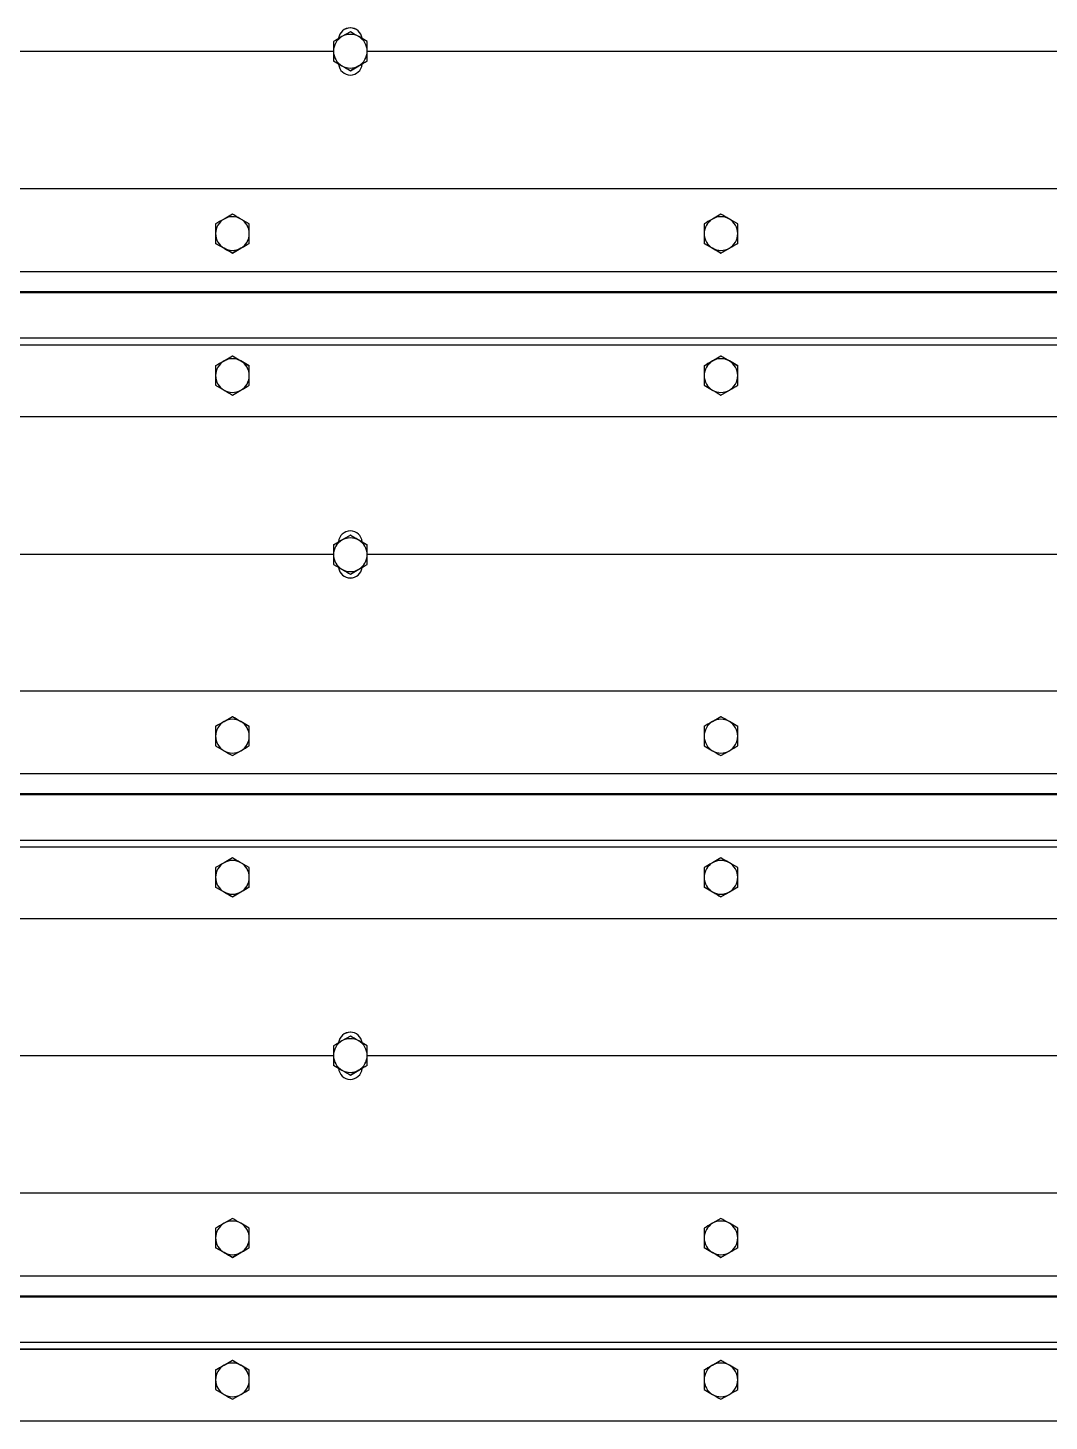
# Model space of a CAD drawing. Header units: millimetres. Extents: x -361 to 14022, y -1822 to 1455.
# Drawn here: x 3781.78 to 3807.04, y 854.44 to 888.89 of the extents above; entities that cross this region are included whole.
import ezdxf

# ---------------------------------------------------------------- set-up
doc = ezdxf.new("R2010")
doc.units = ezdxf.units.MM

msp = doc.modelspace()

# ---------------------------------------------------------------- linework, layer by layer
at = {"color": 7, "linetype": 'Continuous', "lineweight": 25}
for p, q in [((3789.757188, 888.794225), (3789.548854, 888.674334)), ((3790.173854, 888.553675), (3789.965521, 888.674334)), ((3789.340521, 888.309561), (3767.673854, 888.309561)), ((3811.840521, 888.309561), (3790.173854, 888.309561)), ((3789.340521, 888.072576), (3789.548854, 887.952685)), ((3789.548854, 887.949355), (3789.340521, 888.069629)), ((3789.757188, 887.82908), (3789.548854, 887.949355)), ((3789.757188, 887.832026), (3789.965521, 887.952685)), ((3789.965521, 887.949355), (3789.757188, 887.82908)), ((3789.757188, 887.82908), (3789.757188, 887.832026)), ((3790.173854, 888.069629), (3789.965521, 887.949355)), ((3884.757188, 884.908311), (3761.423854, 884.908311)), ((3786.840521, 884.284582), (3786.632188, 884.16469)), ((3787.257188, 884.044032), (3787.048854, 884.16469)), ((3798.923854, 884.284582), (3798.715521, 884.16469)), ((3799.340521, 884.044032), (3799.132188, 884.16469)), ((3786.423854, 883.562932), (3786.632188, 883.443041)), ((3786.632188, 883.440033), (3786.423854, 883.560308)), ((3786.840521, 883.319758), (3786.632188, 883.440033)), ((3786.840521, 883.322382), (3787.048854, 883.443041)), ((3787.048854, 883.440033), (3786.840521, 883.319758)), ((3787.257188, 883.560308), (3787.048854, 883.440033)), ((3798.507188, 883.562932), (3798.715521, 883.443041)), ((3798.715521, 883.440033), (3798.507188, 883.560308)), ((3798.923854, 883.319758), (3798.715521, 883.440033)), ((3798.923854, 883.322382), (3799.132188, 883.443041)), ((3799.132188, 883.440033), (3798.923854, 883.319758)), ((3799.340521, 883.560308), (3799.132188, 883.440033)), ((3786.840521, 883.319758), (3786.840521, 883.322382)), ((3798.923854, 883.319758), (3798.923854, 883.322382)), ((3884.757188, 882.861482), (3761.423854, 882.861482)), ((3884.757188, 882.361627), (3761.423854, 882.361627)), ((3884.757188, 882.338157), (3761.423854, 882.338157)), ((3884.757188, 881.215491), (3761.423854, 881.215491)), ((3884.757188, 881.04884), (3761.423854, 881.04884)), ((3884.757188, 881.047697), (3761.423854, 881.047697)), ((3786.423854, 880.537736), (3786.632188, 880.658006)), ((3786.632188, 880.658006), (3786.840521, 880.778276)), ((3786.840521, 880.774787), (3786.632188, 880.654006)), ((3786.840521, 880.778276), (3786.840521, 880.774787)), ((3786.840521, 880.778276), (3787.048854, 880.658006)), ((3787.048854, 880.658006), (3787.257188, 880.537736)), ((3787.257188, 880.534247), (3787.048854, 880.654006)), ((3798.507188, 880.537736), (3798.715521, 880.658006)), ((3798.715521, 880.658006), (3798.923854, 880.778276)), ((3798.923854, 880.774787), (3798.715521, 880.654006)), ((3798.923854, 880.778276), (3798.923854, 880.774787)), ((3798.923854, 880.778276), (3799.132188, 880.658006)), ((3799.132188, 880.658006), (3799.340521, 880.537736)), ((3799.340521, 880.534247), (3799.132188, 880.654006)), ((3786.423854, 880.053167), (3786.632188, 879.932386)), ((3786.840521, 879.812627), (3787.048854, 879.932386)), ((3798.507188, 880.053167), (3798.715521, 879.932386)), ((3798.923854, 879.812627), (3799.132188, 879.932386)), ((3884.757188, 879.273255), (3761.423854, 879.273255)), ((3789.340521, 876.10877), (3789.548854, 876.22904)), ((3789.548854, 876.22904), (3789.757188, 876.34931)), ((3789.757188, 876.345392), (3789.548854, 876.224612)), ((3789.757188, 876.34931), (3789.757188, 876.345392)), ((3789.757188, 876.34931), (3789.965521, 876.22904)), ((3789.965521, 876.22904), (3790.173854, 876.10877)), ((3790.173854, 876.104852), (3789.965521, 876.224612)), ((3789.340521, 875.869053), (3767.673854, 875.869053)), ((3811.840521, 875.869053), (3790.173854, 875.869053)), ((3789.340521, 875.623772), (3789.548854, 875.502992)), ((3789.757188, 875.383232), (3789.965521, 875.502992)), ((3884.757188, 872.489778), (3761.423854, 872.489778)), ((3786.423854, 871.621908), (3786.632188, 871.742178)), ((3786.632188, 871.742178), (3786.840521, 871.862448)), ((3786.840521, 871.858959), (3786.632188, 871.738178)), ((3786.840521, 871.862448), (3786.840521, 871.858959)), ((3786.840521, 871.862448), (3787.048854, 871.742178)), ((3787.048854, 871.742178), (3787.257188, 871.621908)), ((3787.257188, 871.618419), (3787.048854, 871.738178)), ((3798.507188, 871.621908), (3798.715521, 871.742178)), ((3798.715521, 871.742178), (3798.923854, 871.862448)), ((3798.923854, 871.858959), (3798.715521, 871.738178)), ((3798.923854, 871.862448), (3798.923854, 871.858959)), ((3798.923854, 871.862448), (3799.132188, 871.742178)), ((3799.132188, 871.742178), (3799.340521, 871.621908)), ((3799.340521, 871.618419), (3799.132188, 871.738178)), ((3786.423854, 871.137339), (3786.632188, 871.016558)), ((3786.840521, 870.896799), (3787.048854, 871.016558)), ((3798.507188, 871.137339), (3798.715521, 871.016558)), ((3798.923854, 870.896799), (3799.132188, 871.016558)), ((3884.757188, 870.443032), (3761.423854, 870.443032)), ((3884.757188, 869.950482), (3761.423854, 869.950482)), ((3884.757188, 869.929013), (3761.423854, 869.929013)), ((3884.757188, 868.799046), (3761.423854, 868.799046)), ((3884.757188, 868.633247), (3761.423854, 868.633247)), ((3786.840521, 868.367441), (3786.632188, 868.24755)), ((3787.257188, 868.126891), (3787.048854, 868.24755)), ((3798.923854, 868.367441), (3798.715521, 868.24755)), ((3799.340521, 868.126891), (3799.132188, 868.24755)), ((3786.423854, 867.645791), (3786.632188, 867.5259)), ((3786.632188, 867.522892), (3786.423854, 867.643167)), ((3786.840521, 867.402617), (3786.632188, 867.522892)), ((3786.840521, 867.405241), (3787.048854, 867.5259)), ((3787.048854, 867.522892), (3786.840521, 867.402617)), ((3787.257188, 867.643167), (3787.048854, 867.522892)), ((3798.507188, 867.645791), (3798.715521, 867.5259)), ((3798.715521, 867.522892), (3798.507188, 867.643167)), ((3798.923854, 867.402617), (3798.715521, 867.522892)), ((3798.923854, 867.405241), (3799.132188, 867.5259)), ((3799.132188, 867.522892), (3798.923854, 867.402617)), ((3799.340521, 867.643167), (3799.132188, 867.522892)), ((3786.840521, 867.402617), (3786.840521, 867.405241)), ((3798.923854, 867.402617), (3798.923854, 867.405241)), ((3884.757188, 866.858733), (3761.423854, 866.858733)), ((3789.757188, 863.960892), (3789.548854, 863.841001)), ((3790.173854, 863.720342), (3789.965521, 863.841001)), ((3789.340521, 863.476228), (3767.673854, 863.476228)), ((3811.840521, 863.476228), (3790.173854, 863.476228)), ((3789.340521, 863.239242), (3789.548854, 863.119351)), ((3789.548854, 863.116021), (3789.340521, 863.236296)), ((3789.757188, 862.995746), (3789.548854, 863.116021)), ((3789.757188, 862.998693), (3789.965521, 863.119351)), ((3789.965521, 863.116021), (3789.757188, 862.995746)), ((3790.173854, 863.236296), (3789.965521, 863.116021)), ((3789.757188, 862.995746), (3789.757188, 862.998693)), ((3884.757188, 860.074978), (3761.423854, 860.074978)), ((3786.840521, 859.451248), (3786.632188, 859.331357)), ((3787.257188, 859.210698), (3787.048854, 859.331357)), ((3798.923854, 859.451248), (3798.715521, 859.331357)), ((3799.340521, 859.210698), (3799.132188, 859.331357)), ((3786.423854, 858.729599), (3786.632188, 858.609708)), ((3786.632188, 858.6067), (3786.423854, 858.726975)), ((3786.840521, 858.486425), (3786.632188, 858.6067)), ((3786.840521, 858.489049), (3787.048854, 858.609708)), ((3787.048854, 858.6067), (3786.840521, 858.486425)), ((3787.257188, 858.726975), (3787.048854, 858.6067)), ((3798.507188, 858.729599), (3798.715521, 858.609708)), ((3798.715521, 858.6067), (3798.507188, 858.726975)), ((3798.923854, 858.486425), (3798.715521, 858.6067)), ((3798.923854, 858.489049), (3799.132188, 858.609708)), ((3799.132188, 858.6067), (3798.923854, 858.486425)), ((3799.340521, 858.726975), (3799.132188, 858.6067)), ((3786.840521, 858.486425), (3786.840521, 858.489049)), ((3798.923854, 858.486425), (3798.923854, 858.489049)), ((3884.757188, 858.028149), (3761.423854, 858.028149)), ((3884.757188, 857.528294), (3761.423854, 857.528294)), ((3884.757188, 857.504824), (3761.423854, 857.504824)), ((3884.757188, 856.382158), (3761.423854, 856.382158)), ((3884.757188, 856.215507), (3761.423854, 856.215507)), ((3884.757188, 856.214364), (3761.423854, 856.214364)), ((3786.423854, 855.704403), (3786.632188, 855.824673)), ((3786.632188, 855.824673), (3786.840521, 855.944943)), ((3786.840521, 855.941453), (3786.632188, 855.820673)), ((3786.840521, 855.944943), (3786.840521, 855.941453)), ((3786.840521, 855.944943), (3787.048854, 855.824673)), ((3787.048854, 855.824673), (3787.257188, 855.704403)), ((3787.257188, 855.700913), (3787.048854, 855.820673)), ((3798.507188, 855.704403), (3798.715521, 855.824673)), ((3798.715521, 855.824673), (3798.923854, 855.944943)), ((3798.923854, 855.941453), (3798.715521, 855.820673)), ((3798.923854, 855.944943), (3798.923854, 855.941453)), ((3798.923854, 855.944943), (3799.132188, 855.824673)), ((3799.132188, 855.824673), (3799.340521, 855.704403)), ((3799.340521, 855.700913), (3799.132188, 855.820673)), ((3786.423854, 855.219833), (3786.632188, 855.099053)), ((3786.840521, 854.979293), (3787.048854, 855.099053)), ((3798.507188, 855.219833), (3798.715521, 855.099053)), ((3798.923854, 854.979293), (3799.132188, 855.099053)), ((3884.757188, 854.439922), (3761.423854, 854.439922))]:
    msp.add_line(p, q, dxfattribs=at)
for centre, radius, start, end in [((3789.757162, 888.313505), 0.416641, 119.9979362, 179.999425), ((3789.757188, 888.313469), 0.416685, 60.0014888, 119.9985112), ((3789.757214, 888.313505), 0.416641, 0.000575, 60.0020638), ((3789.757162, 888.313514), 0.416641, 180.000575, 240.0020638), ((3789.757214, 888.313514), 0.416641, 299.9979362, 359.999425), ((3789.757188, 888.31355), 0.416685, 240.0014888, 299.9985112), ((3786.840495, 883.803862), 0.416641, 119.9979362, 179.999425), ((3786.840521, 883.803825), 0.416685, 60.0014888, 119.9985112), ((3786.840547, 883.803862), 0.416641, 0.000575, 60.0020638), ((3798.923828, 883.803862), 0.416641, 119.9979362, 179.999425), ((3798.923854, 883.803825), 0.416685, 60.0014888, 119.9985112), ((3798.92388, 883.803862), 0.416641, 0.000575, 60.0020638), ((3786.840495, 883.80387), 0.416641, 180.000575, 240.0020638), ((3786.840547, 883.80387), 0.416641, 299.9979362, 359.999425), ((3798.923828, 883.80387), 0.416641, 180.000575, 240.0020638), ((3798.92388, 883.80387), 0.416641, 299.9979362, 359.999425), ((3786.840521, 883.803907), 0.416685, 240.0014888, 299.9985112), ((3798.923854, 883.803907), 0.416685, 240.0014888, 299.9985112), ((3786.840475, 880.293189), 0.416621, 119.9963499, 179.9989831), ((3786.840521, 880.293124), 0.4167, 60.0026331, 119.9973669), ((3786.840567, 880.293189), 0.416621, 0.0010169, 60.0036501), ((3798.923808, 880.293189), 0.416621, 119.9963499, 179.9989831), ((3798.923854, 880.293124), 0.4167, 60.0026331, 119.9973669), ((3798.9239, 880.293189), 0.416621, 0.0010169, 60.0036501), ((3786.840475, 880.293204), 0.416621, 180.0010169, 240.0036501), ((3786.840567, 880.293204), 0.416621, 299.9963499, 359.9989831), ((3798.923808, 880.293204), 0.416621, 180.0010169, 240.0036501), ((3798.9239, 880.293204), 0.416621, 299.9963499, 359.9989831), ((3786.840521, 880.293268), 0.4167, 240.0026331, 299.9973669), ((3798.923854, 880.293268), 0.4167, 240.0026331, 299.9973669), ((3789.757142, 875.863794), 0.416621, 119.9963499, 179.9989831), ((3789.757188, 875.86373), 0.4167, 60.0026331, 119.9973669), ((3789.757234, 875.863794), 0.416621, 0.0010169, 60.0036501), ((3789.757142, 875.863809), 0.416621, 180.0010169, 240.0036501), ((3789.757234, 875.863809), 0.416621, 299.9963499, 359.9989831), ((3789.757188, 875.863874), 0.4167, 240.0026331, 299.9973669), ((3786.840475, 871.377361), 0.416621, 119.9963499, 179.9989831), ((3786.840521, 871.377296), 0.4167, 60.0026331, 119.9973669), ((3786.840567, 871.377361), 0.416621, 0.0010169, 60.0036501), ((3798.923808, 871.377361), 0.416621, 119.9963499, 179.9989831), ((3798.923854, 871.377296), 0.4167, 60.0026331, 119.9973669), ((3798.9239, 871.377361), 0.416621, 0.0010169, 60.0036501), ((3786.840475, 871.377376), 0.416621, 180.0010169, 240.0036501), ((3786.840567, 871.377376), 0.416621, 299.9963499, 359.9989831), ((3798.923808, 871.377376), 0.416621, 180.0010169, 240.0036501), ((3798.9239, 871.377376), 0.416621, 299.9963499, 359.9989831), ((3786.840521, 871.37744), 0.4167, 240.0026331, 299.9973669), ((3798.923854, 871.37744), 0.4167, 240.0026331, 299.9973669), ((3786.840495, 867.886721), 0.416641, 119.9979362, 179.999425), ((3786.840521, 867.886684), 0.416685, 60.0014888, 119.9985112), ((3786.840547, 867.886721), 0.416641, 0.000575, 60.0020638), ((3798.923828, 867.886721), 0.416641, 119.9979362, 179.999425), ((3798.923854, 867.886684), 0.416685, 60.0014888, 119.9985112), ((3798.92388, 867.886721), 0.416641, 0.000575, 60.0020638), ((3786.840495, 867.886729), 0.416641, 180.000575, 240.0020638), ((3786.840547, 867.886729), 0.416641, 299.9979362, 359.999425), ((3798.923828, 867.886729), 0.416641, 180.000575, 240.0020638), ((3798.92388, 867.886729), 0.416641, 299.9979362, 359.999425), ((3786.840521, 867.886766), 0.416685, 240.0014888, 299.9985112), ((3798.923854, 867.886766), 0.416685, 240.0014888, 299.9985112), ((3789.757162, 863.480172), 0.416641, 119.9979362, 179.999425), ((3789.757188, 863.480135), 0.416685, 60.0014888, 119.9985112), ((3789.757214, 863.480172), 0.416641, 0.000575, 60.0020638), ((3789.757162, 863.48018), 0.416641, 180.000575, 240.0020638), ((3789.757214, 863.48018), 0.416641, 299.9979362, 359.999425), ((3789.757188, 863.480217), 0.416685, 240.0014888, 299.9985112), ((3786.840495, 858.970528), 0.416641, 119.9979362, 179.999425), ((3786.840521, 858.970492), 0.416685, 60.0014888, 119.9985112), ((3786.840547, 858.970528), 0.416641, 0.000575, 60.0020638), ((3798.923828, 858.970528), 0.416641, 119.9979362, 179.999425), ((3798.923854, 858.970492), 0.416685, 60.0014888, 119.9985112), ((3798.92388, 858.970528), 0.416641, 0.000575, 60.0020638), ((3786.840495, 858.970537), 0.416641, 180.000575, 240.0020638), ((3786.840547, 858.970537), 0.416641, 299.9979362, 359.999425), ((3798.923828, 858.970537), 0.416641, 180.000575, 240.0020638), ((3798.92388, 858.970537), 0.416641, 299.9979362, 359.999425), ((3786.840521, 858.970573), 0.416685, 240.0014888, 299.9985112), ((3798.923854, 858.970573), 0.416685, 240.0014888, 299.9985112), ((3786.840475, 855.459856), 0.416621, 119.9963499, 179.9989831), ((3786.840521, 855.459791), 0.4167, 60.0026331, 119.9973669), ((3786.840567, 855.459856), 0.416621, 0.0010169, 60.0036501), ((3798.923808, 855.459856), 0.416621, 119.9963499, 179.9989831), ((3798.923854, 855.459791), 0.4167, 60.0026331, 119.9973669), ((3798.9239, 855.459856), 0.416621, 0.0010169, 60.0036501), ((3786.840475, 855.45987), 0.416621, 180.0010169, 240.0036501), ((3786.840567, 855.45987), 0.416621, 299.9963499, 359.9989831), ((3798.923808, 855.45987), 0.416621, 180.0010169, 240.0036501), ((3798.9239, 855.45987), 0.416621, 299.9963499, 359.9989831), ((3786.840521, 855.459935), 0.4167, 240.0026331, 299.9973669), ((3798.923854, 855.459935), 0.4167, 240.0026331, 299.9973669)]:
    msp.add_arc(centre, radius, start, end, dxfattribs=at)
for centre, major_axis, ratio, start_param, end_param in [((3789.757188, 888.600406), (0.291667, 0), 0.99718384, 0.110352693, 3.031165251), ((3789.757188, 888.599517), (0.291667, 0), 0.99718384, 0.118638052, 3.027339505), ((3789.757188, 888.017104), (0, 0.292457), 0.997297519, 1.66194254, 4.621242768), ((3789.757188, 876.161764), (0, 0.292711), 0.99643242, 4.779209725, 7.787160889), ((3789.757188, 875.578485), (0.291667, 0), 0.996231549, 3.25862292, 6.166055172), ((3789.757188, 875.579668), (0.291667, 0), 0.996231549, 3.263717215, 6.160960586), ((3789.757188, 863.767073), (0.291667, 0), 0.99718384, 0.110352693, 3.031165251), ((3789.757188, 863.766183), (0.291667, 0), 0.99718384, 0.118638052, 3.027339505), ((3789.757188, 863.183771), (0, 0.292457), 0.997297519, 1.639356046, 4.6212427)]:
    msp.add_ellipse(centre, major_axis=major_axis, ratio=ratio, start_param=start_param, end_param=end_param, dxfattribs=at)
for points, knots in [([(3789.548854, 888.674334), (3789.543916, 888.671483), (3789.473564, 888.630862), (3789.404623, 888.590865), (3789.340521, 888.553675)], [0, 0, 0, 0, 0.070200577, 1, 1, 1, 1]), ([(3789.340521, 888.553675), (3789.340521, 888.492888), (3789.340521, 888.413753), (3789.340521, 888.332377), (3789.340521, 888.313509)], [0, 0, 0, 0, 0.7681507276, 1, 1, 1, 1]), ([(3789.965521, 888.674334), (3789.960582, 888.677185), (3789.890231, 888.717795), (3789.821289, 888.7574), (3789.757188, 888.794225)], [0, 0, 0, 0, 0.070200577, 1, 1, 1, 1]), ([(3790.173854, 888.313509), (3790.173854, 888.332377), (3790.173854, 888.413753), (3790.173854, 888.492888), (3790.173854, 888.553675)], [0, 0, 0, 0, 0.231849273, 1, 1, 1, 1]), ([(3789.340521, 888.313509), (3789.340521, 888.249204), (3789.340521, 888.167702), (3789.340521, 888.08915), (3789.340521, 888.072576)], [0, 0, 0, 0, 0.7889992377, 1, 1, 1, 1]), ([(3790.173854, 888.072576), (3790.173854, 888.08915), (3790.173854, 888.167702), (3790.173854, 888.249204), (3790.173854, 888.313509)], [0, 0, 0, 0, 0.211000762, 1, 1, 1, 1]), ([(3789.548854, 887.952685), (3789.553793, 887.949833), (3789.624145, 887.909212), (3789.693086, 887.869215), (3789.757188, 887.832026)], [0, 0, 0, 0, 0.070200577, 1, 1, 1, 1]), ([(3789.965521, 887.952685), (3789.97046, 887.955536), (3790.040812, 887.996146), (3790.109753, 888.035751), (3790.173854, 888.072576)], [0, 0, 0, 0, 0.070200577, 1, 1, 1, 1]), ([(3786.632188, 884.16469), (3786.627249, 884.161839), (3786.556897, 884.121218), (3786.487956, 884.081221), (3786.423854, 884.044032)], [0, 0, 0, 0, 0.0702005767, 1, 1, 1, 1]), ([(3786.423854, 884.044032), (3786.423854, 883.983244), (3786.423854, 883.90411), (3786.423854, 883.822733), (3786.423854, 883.803866)], [0, 0, 0, 0, 0.768150727, 1, 1, 1, 1]), ([(3787.048854, 884.16469), (3787.043916, 884.167541), (3786.973564, 884.208151), (3786.904623, 884.247757), (3786.840521, 884.284582)], [0, 0, 0, 0, 0.070200577, 1, 1, 1, 1]), ([(3787.257188, 883.803866), (3787.257188, 883.822733), (3787.257188, 883.90411), (3787.257188, 883.983244), (3787.257188, 884.044032)], [0, 0, 0, 0, 0.231849273, 1, 1, 1, 1]), ([(3798.715521, 884.16469), (3798.710582, 884.161839), (3798.640231, 884.121218), (3798.571289, 884.081221), (3798.507188, 884.044032)], [0, 0, 0, 0, 0.070200577, 1, 1, 1, 1]), ([(3798.507188, 884.044032), (3798.507188, 883.983244), (3798.507188, 883.90411), (3798.507188, 883.822733), (3798.507188, 883.803866)], [0, 0, 0, 0, 0.768150727, 1, 1, 1, 1]), ([(3799.132188, 884.16469), (3799.127249, 884.167541), (3799.056897, 884.208151), (3798.987956, 884.247757), (3798.923854, 884.284582)], [0, 0, 0, 0, 0.070200577, 1, 1, 1, 1]), ([(3799.340521, 883.803866), (3799.340521, 883.822733), (3799.340521, 883.90411), (3799.340521, 883.983244), (3799.340521, 884.044032)], [0, 0, 0, 0, 0.231849273, 1, 1, 1, 1]), ([(3786.423854, 883.803866), (3786.423854, 883.739561), (3786.423854, 883.658058), (3786.423854, 883.579507), (3786.423854, 883.562932)], [0, 0, 0, 0, 0.7889992378, 1, 1, 1, 1]), ([(3787.257188, 883.562932), (3787.257188, 883.579507), (3787.257188, 883.658058), (3787.257188, 883.739561), (3787.257188, 883.803866)], [0, 0, 0, 0, 0.211000762, 1, 1, 1, 1]), ([(3798.507188, 883.803866), (3798.507188, 883.739561), (3798.507188, 883.658058), (3798.507188, 883.579507), (3798.507188, 883.562932)], [0, 0, 0, 0, 0.7889992378, 1, 1, 1, 1]), ([(3799.340521, 883.562932), (3799.340521, 883.579507), (3799.340521, 883.658058), (3799.340521, 883.739561), (3799.340521, 883.803866)], [0, 0, 0, 0, 0.211000762, 1, 1, 1, 1]), ([(3786.632188, 883.443041), (3786.637127, 883.440189), (3786.707478, 883.399568), (3786.77642, 883.359571), (3786.840521, 883.322382)], [0, 0, 0, 0, 0.070200577, 1, 1, 1, 1]), ([(3787.048854, 883.443041), (3787.053793, 883.445892), (3787.124145, 883.486502), (3787.193086, 883.526107), (3787.257188, 883.562932)], [0, 0, 0, 0, 0.070200577, 1, 1, 1, 1]), ([(3798.715521, 883.443041), (3798.72046, 883.440189), (3798.790812, 883.399568), (3798.859753, 883.359571), (3798.923854, 883.322382)], [0, 0, 0, 0, 0.070200577, 1, 1, 1, 1]), ([(3799.132188, 883.443041), (3799.137127, 883.445892), (3799.207478, 883.486502), (3799.27642, 883.526107), (3799.340521, 883.562932)], [0, 0, 0, 0, 0.070200577, 1, 1, 1, 1]), ([(3786.632188, 880.654006), (3786.627249, 880.651156), (3786.556897, 880.610549), (3786.487956, 880.57101), (3786.423854, 880.534247)], [0, 0, 0, 0, 0.070200577, 1, 1, 1, 1]), ([(3787.048854, 880.654006), (3787.043916, 880.656858), (3786.973564, 880.697479), (3786.904623, 880.737539), (3786.840521, 880.774787)], [0, 0, 0, 0, 0.070200577, 1, 1, 1, 1]), ([(3798.715521, 880.654006), (3798.710582, 880.651156), (3798.640231, 880.610549), (3798.571289, 880.57101), (3798.507188, 880.534247)], [0, 0, 0, 0, 0.070200577, 1, 1, 1, 1]), ([(3799.132188, 880.654006), (3799.127249, 880.656858), (3799.056897, 880.697479), (3798.987956, 880.737539), (3798.923854, 880.774787)], [0, 0, 0, 0, 0.070200577, 1, 1, 1, 1]), ([(3786.423854, 880.534247), (3786.423854, 880.473096), (3786.423854, 880.393488), (3786.423854, 880.312072), (3786.423854, 880.293196)], [0, 0, 0, 0, 0.768150727, 1, 1, 1, 1]), ([(3786.423854, 880.293196), (3786.423854, 880.229006), (3786.423854, 880.14765), (3786.423854, 880.069629), (3786.423854, 880.053167)], [0, 0, 0, 0, 0.788999238, 1, 1, 1, 1]), ([(3787.257188, 880.293196), (3787.257188, 880.312072), (3787.257188, 880.393488), (3787.257188, 880.473096), (3787.257188, 880.534247)], [0, 0, 0, 0, 0.231849273, 1, 1, 1, 1]), ([(3787.257188, 880.053167), (3787.257188, 880.069629), (3787.257188, 880.14765), (3787.257188, 880.229006), (3787.257188, 880.293196)], [0, 0, 0, 0, 0.2110007622, 1, 1, 1, 1]), ([(3798.507188, 880.534247), (3798.507188, 880.473096), (3798.507188, 880.393488), (3798.507188, 880.312072), (3798.507188, 880.293196)], [0, 0, 0, 0, 0.768150727, 1, 1, 1, 1]), ([(3798.507188, 880.293196), (3798.507188, 880.229006), (3798.507188, 880.14765), (3798.507188, 880.069629), (3798.507188, 880.053167)], [0, 0, 0, 0, 0.788999238, 1, 1, 1, 1]), ([(3799.340521, 880.293196), (3799.340521, 880.312072), (3799.340521, 880.393488), (3799.340521, 880.473096), (3799.340521, 880.534247)], [0, 0, 0, 0, 0.231849273, 1, 1, 1, 1]), ([(3799.340521, 880.053167), (3799.340521, 880.069629), (3799.340521, 880.14765), (3799.340521, 880.229006), (3799.340521, 880.293196)], [0, 0, 0, 0, 0.2110007622, 1, 1, 1, 1]), ([(3786.632188, 879.932386), (3786.637127, 879.929536), (3786.707478, 879.888929), (3786.77642, 879.84939), (3786.840521, 879.812627)], [0, 0, 0, 0, 0.070200577, 1, 1, 1, 1]), ([(3787.048854, 879.932386), (3787.053793, 879.935238), (3787.124145, 879.975859), (3787.193086, 880.015919), (3787.257188, 880.053167)], [0, 0, 0, 0, 0.0702005767, 1, 1, 1, 1]), ([(3798.715521, 879.932386), (3798.72046, 879.929536), (3798.790812, 879.888929), (3798.859753, 879.84939), (3798.923854, 879.812627)], [0, 0, 0, 0, 0.070200577, 1, 1, 1, 1]), ([(3799.132188, 879.932386), (3799.137127, 879.935238), (3799.207478, 879.975859), (3799.27642, 880.015919), (3799.340521, 880.053167)], [0, 0, 0, 0, 0.0702005767, 1, 1, 1, 1]), ([(3789.548854, 876.224612), (3789.543916, 876.221761), (3789.473564, 876.181155), (3789.404623, 876.141616), (3789.340521, 876.104852)], [0, 0, 0, 0, 0.070200577, 1, 1, 1, 1]), ([(3789.340521, 876.104852), (3789.340521, 876.043702), (3789.340521, 875.964094), (3789.340521, 875.882678), (3789.340521, 875.863802)], [0, 0, 0, 0, 0.768150728, 1, 1, 1, 1]), ([(3789.965521, 876.224612), (3789.960582, 876.227463), (3789.890231, 876.268084), (3789.821289, 876.308144), (3789.757188, 876.345392)], [0, 0, 0, 0, 0.0702005767, 1, 1, 1, 1]), ([(3790.173854, 875.863802), (3790.173854, 875.882678), (3790.173854, 875.964094), (3790.173854, 876.043702), (3790.173854, 876.104852)], [0, 0, 0, 0, 0.2318492728, 1, 1, 1, 1]), ([(3789.340521, 875.863802), (3789.340521, 875.799612), (3789.340521, 875.718256), (3789.340521, 875.640235), (3789.340521, 875.623772)], [0, 0, 0, 0, 0.788999238, 1, 1, 1, 1]), ([(3790.173854, 875.623772), (3790.173854, 875.640235), (3790.173854, 875.718256), (3790.173854, 875.799612), (3790.173854, 875.863802)], [0, 0, 0, 0, 0.211000762, 1, 1, 1, 1]), ([(3789.548854, 875.502992), (3789.553793, 875.500141), (3789.624145, 875.459535), (3789.693086, 875.419996), (3789.757188, 875.383232)], [0, 0, 0, 0, 0.0702005767, 1, 1, 1, 1]), ([(3789.965521, 875.502992), (3789.97046, 875.505843), (3790.040812, 875.546465), (3790.109753, 875.586524), (3790.173854, 875.623772)], [0, 0, 0, 0, 0.070200577, 1, 1, 1, 1]), ([(3786.632188, 871.738178), (3786.627249, 871.735328), (3786.556897, 871.694721), (3786.487956, 871.655182), (3786.423854, 871.618419)], [0, 0, 0, 0, 0.070200577, 1, 1, 1, 1]), ([(3787.048854, 871.738178), (3787.043916, 871.74103), (3786.973564, 871.781651), (3786.904623, 871.821711), (3786.840521, 871.858959)], [0, 0, 0, 0, 0.070200577, 1, 1, 1, 1]), ([(3798.715521, 871.738178), (3798.710582, 871.735328), (3798.640231, 871.694721), (3798.571289, 871.655182), (3798.507188, 871.618419)], [0, 0, 0, 0, 0.070200577, 1, 1, 1, 1]), ([(3799.132188, 871.738178), (3799.127249, 871.74103), (3799.056897, 871.781651), (3798.987956, 871.821711), (3798.923854, 871.858959)], [0, 0, 0, 0, 0.070200577, 1, 1, 1, 1]), ([(3786.423854, 871.618419), (3786.423854, 871.557268), (3786.423854, 871.47766), (3786.423854, 871.396244), (3786.423854, 871.377368)], [0, 0, 0, 0, 0.768150727, 1, 1, 1, 1]), ([(3786.423854, 871.377368), (3786.423854, 871.313178), (3786.423854, 871.231822), (3786.423854, 871.153801), (3786.423854, 871.137339)], [0, 0, 0, 0, 0.7889992378, 1, 1, 1, 1]), ([(3787.257188, 871.377368), (3787.257188, 871.396244), (3787.257188, 871.47766), (3787.257188, 871.557268), (3787.257188, 871.618419)], [0, 0, 0, 0, 0.231849273, 1, 1, 1, 1]), ([(3787.257188, 871.137339), (3787.257188, 871.153801), (3787.257188, 871.231822), (3787.257188, 871.313178), (3787.257188, 871.377368)], [0, 0, 0, 0, 0.211000762, 1, 1, 1, 1]), ([(3798.507188, 871.618419), (3798.507188, 871.557268), (3798.507188, 871.47766), (3798.507188, 871.396244), (3798.507188, 871.377368)], [0, 0, 0, 0, 0.768150727, 1, 1, 1, 1]), ([(3798.507188, 871.377368), (3798.507188, 871.313178), (3798.507188, 871.231822), (3798.507188, 871.153801), (3798.507188, 871.137339)], [0, 0, 0, 0, 0.7889992378, 1, 1, 1, 1]), ([(3799.340521, 871.377368), (3799.340521, 871.396244), (3799.340521, 871.47766), (3799.340521, 871.557268), (3799.340521, 871.618419)], [0, 0, 0, 0, 0.231849273, 1, 1, 1, 1]), ([(3799.340521, 871.137339), (3799.340521, 871.153801), (3799.340521, 871.231822), (3799.340521, 871.313178), (3799.340521, 871.377368)], [0, 0, 0, 0, 0.211000762, 1, 1, 1, 1]), ([(3786.632188, 871.016558), (3786.637127, 871.013708), (3786.707478, 870.973101), (3786.77642, 870.933562), (3786.840521, 870.896799)], [0, 0, 0, 0, 0.070200577, 1, 1, 1, 1]), ([(3787.048854, 871.016558), (3787.053793, 871.01941), (3787.124145, 871.060031), (3787.193086, 871.100091), (3787.257188, 871.137339)], [0, 0, 0, 0, 0.070200577, 1, 1, 1, 1]), ([(3798.715521, 871.016558), (3798.72046, 871.013708), (3798.790812, 870.973101), (3798.859753, 870.933562), (3798.923854, 870.896799)], [0, 0, 0, 0, 0.070200577, 1, 1, 1, 1]), ([(3799.132188, 871.016558), (3799.137127, 871.01941), (3799.207478, 871.060031), (3799.27642, 871.100091), (3799.340521, 871.137339)], [0, 0, 0, 0, 0.070200577, 1, 1, 1, 1]), ([(3786.632188, 868.24755), (3786.627249, 868.244698), (3786.556897, 868.204077), (3786.487956, 868.16408), (3786.423854, 868.126891)], [0, 0, 0, 0, 0.070200577, 1, 1, 1, 1]), ([(3787.048854, 868.24755), (3787.043916, 868.2504), (3786.973564, 868.29101), (3786.904623, 868.330616), (3786.840521, 868.367441)], [0, 0, 0, 0, 0.070200577, 1, 1, 1, 1]), ([(3798.715521, 868.24755), (3798.710582, 868.244698), (3798.640231, 868.204077), (3798.571289, 868.16408), (3798.507188, 868.126891)], [0, 0, 0, 0, 0.070200577, 1, 1, 1, 1]), ([(3799.132188, 868.24755), (3799.127249, 868.2504), (3799.056897, 868.29101), (3798.987956, 868.330616), (3798.923854, 868.367441)], [0, 0, 0, 0, 0.070200577, 1, 1, 1, 1]), ([(3786.423854, 868.126891), (3786.423854, 868.066103), (3786.423854, 867.986969), (3786.423854, 867.905592), (3786.423854, 867.886725)], [0, 0, 0, 0, 0.7681507272, 1, 1, 1, 1]), ([(3786.423854, 867.886725), (3786.423854, 867.82242), (3786.423854, 867.740917), (3786.423854, 867.662366), (3786.423854, 867.645791)], [0, 0, 0, 0, 0.7889992378, 1, 1, 1, 1]), ([(3787.257188, 867.886725), (3787.257188, 867.905592), (3787.257188, 867.986969), (3787.257188, 868.066103), (3787.257188, 868.126891)], [0, 0, 0, 0, 0.231849273, 1, 1, 1, 1]), ([(3787.257188, 867.645791), (3787.257188, 867.662366), (3787.257188, 867.740917), (3787.257188, 867.82242), (3787.257188, 867.886725)], [0, 0, 0, 0, 0.211000762, 1, 1, 1, 1]), ([(3798.507188, 868.126891), (3798.507188, 868.066103), (3798.507188, 867.986969), (3798.507188, 867.905592), (3798.507188, 867.886725)], [0, 0, 0, 0, 0.7681507272, 1, 1, 1, 1]), ([(3798.507188, 867.886725), (3798.507188, 867.82242), (3798.507188, 867.740917), (3798.507188, 867.662366), (3798.507188, 867.645791)], [0, 0, 0, 0, 0.7889992378, 1, 1, 1, 1]), ([(3799.340521, 867.886725), (3799.340521, 867.905592), (3799.340521, 867.986969), (3799.340521, 868.066103), (3799.340521, 868.126891)], [0, 0, 0, 0, 0.231849273, 1, 1, 1, 1]), ([(3799.340521, 867.645791), (3799.340521, 867.662366), (3799.340521, 867.740917), (3799.340521, 867.82242), (3799.340521, 867.886725)], [0, 0, 0, 0, 0.211000762, 1, 1, 1, 1]), ([(3786.632188, 867.5259), (3786.637127, 867.523049), (3786.707478, 867.482428), (3786.77642, 867.442431), (3786.840521, 867.405241)], [0, 0, 0, 0, 0.0702005767, 1, 1, 1, 1]), ([(3787.048854, 867.5259), (3787.053793, 867.528751), (3787.124145, 867.569361), (3787.193086, 867.608966), (3787.257188, 867.645791)], [0, 0, 0, 0, 0.070200577, 1, 1, 1, 1]), ([(3798.715521, 867.5259), (3798.72046, 867.523049), (3798.790812, 867.482428), (3798.859753, 867.442431), (3798.923854, 867.405241)], [0, 0, 0, 0, 0.0702005767, 1, 1, 1, 1]), ([(3799.132188, 867.5259), (3799.137127, 867.528751), (3799.207478, 867.569361), (3799.27642, 867.608966), (3799.340521, 867.645791)], [0, 0, 0, 0, 0.070200577, 1, 1, 1, 1]), ([(3789.548854, 863.841001), (3789.543916, 863.838149), (3789.473564, 863.797528), (3789.404623, 863.757531), (3789.340521, 863.720342)], [0, 0, 0, 0, 0.070200577, 1, 1, 1, 1]), ([(3789.340521, 863.720342), (3789.340521, 863.659555), (3789.340521, 863.58042), (3789.340521, 863.499043), (3789.340521, 863.480176)], [0, 0, 0, 0, 0.7681507276, 1, 1, 1, 1]), ([(3789.965521, 863.841001), (3789.960582, 863.843852), (3789.890231, 863.884462), (3789.821289, 863.924067), (3789.757188, 863.960892)], [0, 0, 0, 0, 0.070200577, 1, 1, 1, 1]), ([(3790.173854, 863.480176), (3790.173854, 863.499043), (3790.173854, 863.58042), (3790.173854, 863.659555), (3790.173854, 863.720342)], [0, 0, 0, 0, 0.231849273, 1, 1, 1, 1]), ([(3789.340521, 863.480176), (3789.340521, 863.415871), (3789.340521, 863.334369), (3789.340521, 863.255817), (3789.340521, 863.239242)], [0, 0, 0, 0, 0.7889992377, 1, 1, 1, 1]), ([(3790.173854, 863.239242), (3790.173854, 863.255817), (3790.173854, 863.334369), (3790.173854, 863.415871), (3790.173854, 863.480176)], [0, 0, 0, 0, 0.211000762, 1, 1, 1, 1]), ([(3789.548854, 863.119351), (3789.553793, 863.1165), (3789.624145, 863.075879), (3789.693086, 863.035882), (3789.757188, 862.998693)], [0, 0, 0, 0, 0.070200577, 1, 1, 1, 1]), ([(3789.965521, 863.119351), (3789.97046, 863.122202), (3790.040812, 863.162812), (3790.109753, 863.202417), (3790.173854, 863.239242)], [0, 0, 0, 0, 0.070200577, 1, 1, 1, 1]), ([(3786.632188, 859.331357), (3786.627249, 859.328505), (3786.556897, 859.287885), (3786.487956, 859.247888), (3786.423854, 859.210698)], [0, 0, 0, 0, 0.0702005767, 1, 1, 1, 1]), ([(3787.048854, 859.331357), (3787.043916, 859.334208), (3786.973564, 859.374818), (3786.904623, 859.414423), (3786.840521, 859.451248)], [0, 0, 0, 0, 0.070200577, 1, 1, 1, 1]), ([(3798.715521, 859.331357), (3798.710582, 859.328505), (3798.640231, 859.287885), (3798.571289, 859.247888), (3798.507188, 859.210698)], [0, 0, 0, 0, 0.070200577, 1, 1, 1, 1]), ([(3799.132188, 859.331357), (3799.127249, 859.334208), (3799.056897, 859.374818), (3798.987956, 859.414423), (3798.923854, 859.451248)], [0, 0, 0, 0, 0.070200577, 1, 1, 1, 1]), ([(3786.423854, 859.210698), (3786.423854, 859.149911), (3786.423854, 859.070776), (3786.423854, 858.989399), (3786.423854, 858.970532)], [0, 0, 0, 0, 0.768150727, 1, 1, 1, 1]), ([(3786.423854, 858.970532), (3786.423854, 858.906227), (3786.423854, 858.824725), (3786.423854, 858.746173), (3786.423854, 858.729599)], [0, 0, 0, 0, 0.7889992378, 1, 1, 1, 1]), ([(3787.257188, 858.970532), (3787.257188, 858.989399), (3787.257188, 859.070776), (3787.257188, 859.149911), (3787.257188, 859.210698)], [0, 0, 0, 0, 0.231849273, 1, 1, 1, 1]), ([(3787.257188, 858.729599), (3787.257188, 858.746173), (3787.257188, 858.824725), (3787.257188, 858.906227), (3787.257188, 858.970532)], [0, 0, 0, 0, 0.211000762, 1, 1, 1, 1]), ([(3798.507188, 859.210698), (3798.507188, 859.149911), (3798.507188, 859.070776), (3798.507188, 858.989399), (3798.507188, 858.970532)], [0, 0, 0, 0, 0.768150727, 1, 1, 1, 1]), ([(3798.507188, 858.970532), (3798.507188, 858.906227), (3798.507188, 858.824725), (3798.507188, 858.746173), (3798.507188, 858.729599)], [0, 0, 0, 0, 0.7889992378, 1, 1, 1, 1]), ([(3799.340521, 858.970532), (3799.340521, 858.989399), (3799.340521, 859.070776), (3799.340521, 859.149911), (3799.340521, 859.210698)], [0, 0, 0, 0, 0.231849273, 1, 1, 1, 1]), ([(3799.340521, 858.729599), (3799.340521, 858.746173), (3799.340521, 858.824725), (3799.340521, 858.906227), (3799.340521, 858.970532)], [0, 0, 0, 0, 0.211000762, 1, 1, 1, 1]), ([(3786.632188, 858.609708), (3786.637127, 858.606856), (3786.707478, 858.566235), (3786.77642, 858.526238), (3786.840521, 858.489049)], [0, 0, 0, 0, 0.070200577, 1, 1, 1, 1]), ([(3787.048854, 858.609708), (3787.053793, 858.612558), (3787.124145, 858.653168), (3787.193086, 858.692774), (3787.257188, 858.729599)], [0, 0, 0, 0, 0.070200577, 1, 1, 1, 1]), ([(3798.715521, 858.609708), (3798.72046, 858.606856), (3798.790812, 858.566235), (3798.859753, 858.526238), (3798.923854, 858.489049)], [0, 0, 0, 0, 0.070200577, 1, 1, 1, 1]), ([(3799.132188, 858.609708), (3799.137127, 858.612558), (3799.207478, 858.653168), (3799.27642, 858.692774), (3799.340521, 858.729599)], [0, 0, 0, 0, 0.070200577, 1, 1, 1, 1]), ([(3786.632188, 855.820673), (3786.627249, 855.817822), (3786.556897, 855.777216), (3786.487956, 855.737677), (3786.423854, 855.700913)], [0, 0, 0, 0, 0.070200577, 1, 1, 1, 1]), ([(3787.048854, 855.820673), (3787.043916, 855.823525), (3786.973564, 855.864146), (3786.904623, 855.904206), (3786.840521, 855.941453)], [0, 0, 0, 0, 0.070200577, 1, 1, 1, 1]), ([(3798.715521, 855.820673), (3798.710582, 855.817822), (3798.640231, 855.777216), (3798.571289, 855.737677), (3798.507188, 855.700913)], [0, 0, 0, 0, 0.070200577, 1, 1, 1, 1]), ([(3799.132188, 855.820673), (3799.127249, 855.823525), (3799.056897, 855.864146), (3798.987956, 855.904206), (3798.923854, 855.941453)], [0, 0, 0, 0, 0.070200577, 1, 1, 1, 1]), ([(3786.423854, 855.700913), (3786.423854, 855.639763), (3786.423854, 855.560155), (3786.423854, 855.478739), (3786.423854, 855.459863)], [0, 0, 0, 0, 0.768150727, 1, 1, 1, 1]), ([(3786.423854, 855.459863), (3786.423854, 855.395673), (3786.423854, 855.314317), (3786.423854, 855.236296), (3786.423854, 855.219833)], [0, 0, 0, 0, 0.788999238, 1, 1, 1, 1]), ([(3787.257188, 855.459863), (3787.257188, 855.478739), (3787.257188, 855.560155), (3787.257188, 855.639763), (3787.257188, 855.700913)], [0, 0, 0, 0, 0.231849273, 1, 1, 1, 1]), ([(3787.257188, 855.219833), (3787.257188, 855.236296), (3787.257188, 855.314317), (3787.257188, 855.395673), (3787.257188, 855.459863)], [0, 0, 0, 0, 0.2110007622, 1, 1, 1, 1]), ([(3798.507188, 855.700913), (3798.507188, 855.639763), (3798.507188, 855.560155), (3798.507188, 855.478739), (3798.507188, 855.459863)], [0, 0, 0, 0, 0.768150727, 1, 1, 1, 1]), ([(3798.507188, 855.459863), (3798.507188, 855.395673), (3798.507188, 855.314317), (3798.507188, 855.236296), (3798.507188, 855.219833)], [0, 0, 0, 0, 0.788999238, 1, 1, 1, 1]), ([(3799.340521, 855.459863), (3799.340521, 855.478739), (3799.340521, 855.560155), (3799.340521, 855.639763), (3799.340521, 855.700913)], [0, 0, 0, 0, 0.231849273, 1, 1, 1, 1]), ([(3799.340521, 855.219833), (3799.340521, 855.236296), (3799.340521, 855.314317), (3799.340521, 855.395673), (3799.340521, 855.459863)], [0, 0, 0, 0, 0.2110007622, 1, 1, 1, 1]), ([(3786.632188, 855.099053), (3786.637127, 855.096202), (3786.707478, 855.055596), (3786.77642, 855.016057), (3786.840521, 854.979293)], [0, 0, 0, 0, 0.070200577, 1, 1, 1, 1]), ([(3787.048854, 855.099053), (3787.053793, 855.101905), (3787.124145, 855.142526), (3787.193086, 855.182586), (3787.257188, 855.219833)], [0, 0, 0, 0, 0.0702005767, 1, 1, 1, 1]), ([(3798.715521, 855.099053), (3798.72046, 855.096202), (3798.790812, 855.055596), (3798.859753, 855.016057), (3798.923854, 854.979293)], [0, 0, 0, 0, 0.070200577, 1, 1, 1, 1]), ([(3799.132188, 855.099053), (3799.137127, 855.101905), (3799.207478, 855.142526), (3799.27642, 855.182586), (3799.340521, 855.219833)], [0, 0, 0, 0, 0.0702005767, 1, 1, 1, 1])]:
    msp.add_open_spline(points, degree=3, knots=knots, dxfattribs=at)

doc.saveas('drawing.dxf')
